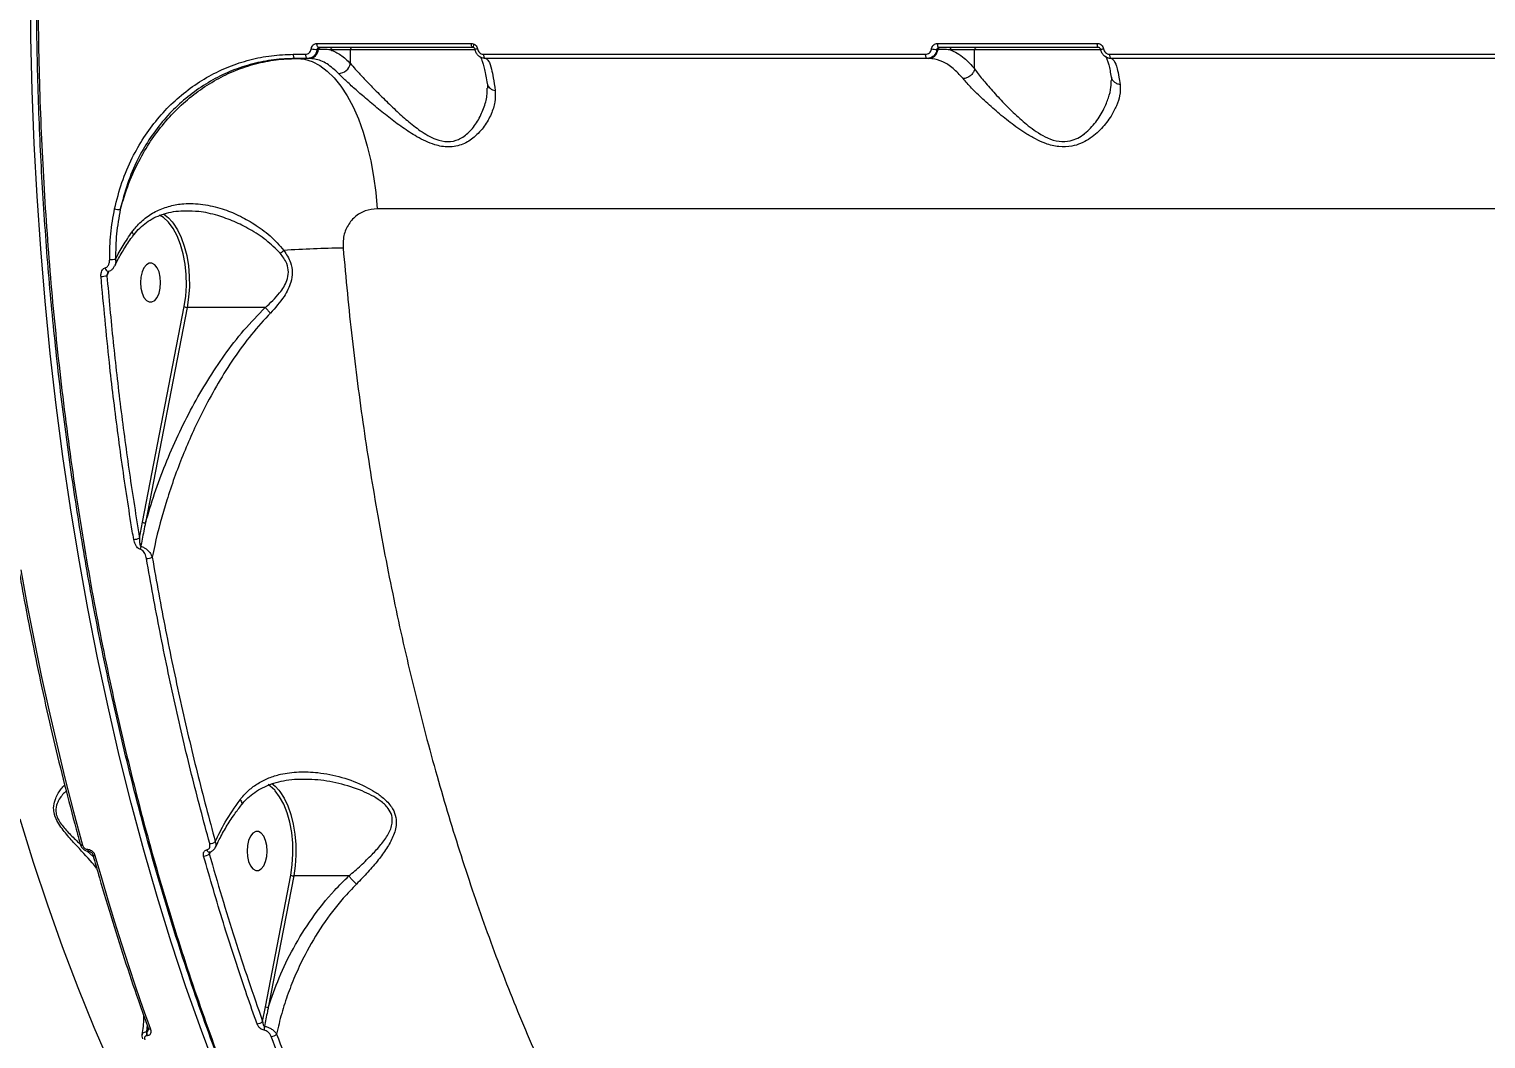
# Model space of a CAD drawing. Header units: millimetres. Extents: x -6521 to 6343, y -6174 to 4868.
# Drawn here: x -2976.4 to -2641.9, y 458.3 to 690.2 of the extents above; entities that cross this region are included whole.
import ezdxf

# ---------------------------------------------------------------- set-up
doc = ezdxf.new("R2010")
doc.units = ezdxf.units.MM
for name, color, linetype in [('DIKOM_ОБЪЕКТ', 7, 'Continuous'), ('DIKOM_РАЗМЕР_ЗОНА', 7, 'Continuous'), ('DIKOM_РАЗМЕР_ОБЪЕКТА', 7, 'Continuous')]:
    doc.layers.add(name, color=color, linetype=linetype)
doc.styles.add('style1', font='arial.ttf', dxfattribs={"width": 0.8})
doc.dimstyles.new('1-50', dxfattribs={"dimtxt": 300, "dimasz": 200, "dimexe": 100, "dimexo": 0, "dimgap": 100, "dimtad": 1, "dimtxsty": 'style1', "dimcen": 200, "dimclrd": 7, "dimclre": 7, "dimclrt": 7, "dimadec": 1, "dimazin": 2, "dimtfac": 1, "dimtmove": 0, "dimatfit": 2, "dimfxl": 0, "dimlwd": 25, "dimlwe": 18, "dimarcsym": 0})

# ---------------------------------------------------------------- blocks, each defined once
blk = doc.blocks.new('*D12')
at = {"layer": 'Defpoints', "color": 0, "transparency": 16777216}
for p in [(918.99, 3251.45), (5268.57, 3251.45), (-3684.78, -1936.75)]:
    blk.add_point(p, dxfattribs=at)
at = {"layer": 'DIKOM_РАЗМЕР_ОБЪЕКТА', "color": 7, "lineweight": 18, "transparency": 16777216}
for p, q in [((918.99, 3251.45), (5368.57, 3251.45)), ((-3684.78, -1936.75), (5368.57, -1936.75))]:
    blk.add_line(p, q, dxfattribs=at)
at = {"layer": 'DIKOM_РАЗМЕР_ОБЪЕКТА', "color": 7, "lineweight": 25, "transparency": 16777216}
blk.add_line((5268.57, -1736.75), (5268.57, 3051.45), dxfattribs=at)
at = {"layer": 'DIKOM_РАЗМЕР_ОБЪЕКТА', "color": 7, "transparency": 16777216}
for points in [[(5235.23, 3051.45), (5301.9, 3051.45), (5268.57, 3251.45)], [(5235.23, -1736.75), (5301.9, -1736.75), (5268.57, -1936.75)]]:
    blk.add_solid(points, dxfattribs=at)
at = {"layer": 'DIKOM_РАЗМЕР_ОБЪЕКТА', "color": 7, "transparency": 16777216, "insert": (5015.39, 711.25), "char_height": 300, "attachment_point": 5, "rotation": 90, "style": 'style1'}
blk.add_mtext('5150', dxfattribs=at)
blk = doc.blocks.new('*D13')
at = {"layer": 'Defpoints', "color": 0, "transparency": 16777216}
for p in [(1683.24, 4867.99), (-4359.52, -3960.36), (6242.61, -3960.36)]:
    blk.add_point(p, dxfattribs=at)
at = {"layer": 'DIKOM_РАЗМЕР_ЗОНА', "color": 7, "lineweight": 18, "transparency": 16777216}
for p, q in [((1683.24, 4867.99), (6342.61, 4867.99)), ((-4359.52, -3960.36), (6342.61, -3960.36))]:
    blk.add_line(p, q, dxfattribs=at)
at = {"layer": 'DIKOM_РАЗМЕР_ЗОНА', "color": 7, "lineweight": 25, "transparency": 16777216}
blk.add_line((6242.61, 4667.99), (6242.61, -3760.36), dxfattribs=at)
at = {"layer": 'DIKOM_РАЗМЕР_ЗОНА', "color": 7, "transparency": 16777216}
for points in [[(6209.28, 4667.99), (6275.95, 4667.99), (6242.61, 4867.99)], [(6209.28, -3760.36), (6275.95, -3760.36), (6242.61, -3960.36)]]:
    blk.add_solid(points, dxfattribs=at)
at = {"layer": 'DIKOM_РАЗМЕР_ЗОНА', "color": 7, "transparency": 16777216, "insert": (5989.44, 630.24), "char_height": 300, "attachment_point": 5, "rotation": 90, "style": 'style1'}
blk.add_mtext('8850', dxfattribs=at)

msp = doc.modelspace()

# ---------------------------------------------------------------- linework, layer by layer
at = {"layer": 'DIKOM_ОБЪЕКТ', "color": 7, "linetype": 'Continuous', "lineweight": 15}
for p, q in [((-2910.284, 686.93), (-2874.844, 686.93)), ((-2874.412, 685.964), (-2909.823, 685.964)), ((-2767.788, 686.93), (-2731.121, 686.93)), ((-2730.808, 685.964), (-2767.444, 685.964)), ((-2915.706, 684.424), (-2912.872, 684.424)), ((-2912.408, 683.464), (-2915.241, 683.464)), ((-2912.13, 683.464), (-2912.408, 683.464)), ((-2909.895, 685.548), (-2910.223, 685.548)), ((-2902.591, 685.464), (-2907.121, 685.464)), ((-2902.591, 682.312), (-2902.591, 685.464)), ((-2873.853, 685.464), (-2902.591, 685.464)), ((-2873.972, 685.548), (-2873.978, 685.551)), ((-2872, 684.424), (-2770.536, 684.424)), ((-2770.191, 683.464), (-2871.57, 683.464)), ((-2769.912, 683.464), (-2770.191, 683.464)), ((-2767.676, 685.548), (-2767.925, 685.548)), ((-2759.264, 685.464), (-2764.896, 685.464)), ((-2759.264, 681.06), (-2759.264, 685.464)), ((-2730.267, 685.464), (-2759.264, 685.464)), ((-2728.234, 684.424), (-2621.643, 684.424)), ((-2621.42, 683.464), (-2727.924, 683.464)), ((-2417.78, 648.962), (-2896.438, 648.962)), ((-2940.413, 648.405), (-2940.642, 648.413)), ((-2958.06, 634.639), (-2958.51, 633.589)), ((-2950.324, 577), (-2940.757, 626.473)), ((-2940.088, 626.298), (-2949.654, 576.824)), ((-2922.135, 626.298), (-2940.088, 626.298)), ((-2951.023, 573.341), (-2950.324, 577)), ((-2962.959, 501.859), (-2962.931, 501.859)), ((-2962.93, 501.39), (-2961.608, 500.119)), ((-2962.506, 501.334), (-2962.478, 501.334)), ((-2934.808, 501.235), (-2934.999, 500.791)), ((-2934.989, 501.274), (-2934.992, 501.183)), ((-2934.969, 501.224), (-2934.957, 501.226)), ((-2922.13, 465.714), (-2916.286, 495.933)), ((-2915.617, 495.757), (-2921.46, 465.538)), ((-2902.964, 495.757), (-2915.617, 495.757)), ((-2922.768, 462.354), (-2922.13, 465.714)), ((-2949.289, 461.515), (-2949.411, 459.957)), ((-2949.411, 459.957), (-2949.323, 459.957)), ((-2949.256, 459.058), (-2949.345, 459.058)), ((-2949.323, 459.957), (-2949.129, 461.063)), ((-2949.043, 460.823), (-2949.04, 460.813))]:
    msp.add_line(p, q, dxfattribs=at)
at = {"layer": 'DIKOM_ОБЪЕКТ', "color": 7, "linetype": 'Continuous', "lineweight": 15, "flags": 128}
for points in [[(-2933.14, 450.345), (-2936.82, 460.22), (-2940.351, 470.298), (-2943.73, 480.571), (-2946.954, 491.03), (-2950.02, 501.667), (-2952.926, 512.471), (-2955.669, 523.435), (-2958.247, 534.549), (-2960.659, 545.803), (-2962.9, 557.188), (-2964.971, 568.695), (-2966.869, 580.314), (-2968.592, 592.034), (-2970.14, 603.847), (-2971.51, 615.742), (-2972.702, 627.71), (-2973.715, 639.739), (-2974.547, 651.82), (-2975.199, 663.944), (-2975.669, 676.098), (-2975.957, 688.275), (-2976.063, 700.462)], [(-2909.823, 685.964), (-2909.911, 685.983), (-2909.996, 686.037), (-2910.074, 686.126), (-2910.143, 686.245), (-2910.201, 686.391), (-2910.244, 686.558), (-2910.272, 686.74), (-2910.284, 686.93)], [(-2874.412, 685.964), (-2874.494, 685.983), (-2874.574, 686.037), (-2874.647, 686.126), (-2874.712, 686.245), (-2874.766, 686.391), (-2874.807, 686.558), (-2874.833, 686.74), (-2874.844, 686.93)], [(-2874.202, 685.904), (-2874.254, 685.94), (-2874.292, 686.002), (-2874.312, 686.086), (-2874.315, 686.191), (-2874.301, 686.314), (-2874.27, 686.451), (-2874.223, 686.597), (-2874.161, 686.749)], [(-2767.444, 685.964), (-2767.51, 685.983), (-2767.573, 686.037), (-2767.632, 686.126), (-2767.683, 686.245), (-2767.726, 686.391), (-2767.758, 686.558), (-2767.779, 686.74), (-2767.788, 686.93)], [(-2730.808, 685.964), (-2730.868, 685.983), (-2730.925, 686.037), (-2730.979, 686.126), (-2731.026, 686.245), (-2731.065, 686.391), (-2731.094, 686.558), (-2731.113, 686.74), (-2731.121, 686.93)], [(-2915.241, 683.464), (-2915.329, 683.483), (-2915.414, 683.537), (-2915.493, 683.624), (-2915.563, 683.743), (-2915.621, 683.888), (-2915.665, 684.054), (-2915.694, 684.235), (-2915.706, 684.424)], [(-2914.9, 683.464), (-2913.122, 683.282), (-2911.361, 682.736), (-2909.631, 681.833), (-2907.95, 680.579), (-2906.332, 678.988), (-2904.792, 677.072), (-2903.345, 674.85), (-2902.003, 672.341), (-2900.778, 669.569), (-2899.682, 666.56), (-2898.725, 663.339), (-2897.915, 659.937), (-2897.261, 656.386), (-2896.767, 652.716), (-2896.438, 648.962)], [(-2912.408, 683.464), (-2912.497, 683.483), (-2912.581, 683.537), (-2912.66, 683.624), (-2912.73, 683.743), (-2912.787, 683.888), (-2912.831, 684.054), (-2912.86, 684.235), (-2912.872, 684.424)], [(-2871.57, 683.464), (-2871.652, 683.483), (-2871.731, 683.537), (-2871.804, 683.624), (-2871.868, 683.743), (-2871.922, 683.888), (-2871.962, 684.054), (-2871.989, 684.235), (-2872, 684.424)], [(-2770.191, 683.464), (-2770.257, 683.483), (-2770.32, 683.537), (-2770.379, 683.624), (-2770.43, 683.743), (-2770.473, 683.888), (-2770.506, 684.054), (-2770.527, 684.235), (-2770.536, 684.424)], [(-2730.347, 685.548), (-2730.35, 685.55), (-2730.326, 685.556), (-2730.274, 685.568), (-2730.196, 685.583), (-2730.094, 685.602), (-2729.971, 685.625), (-2729.831, 685.65), (-2729.678, 685.677)], [(-2727.924, 683.464), (-2727.983, 683.483), (-2728.04, 683.537), (-2728.092, 683.624), (-2728.139, 683.743), (-2728.178, 683.888), (-2728.207, 684.054), (-2728.226, 684.235), (-2728.234, 684.424)], [(-2944.457, 645.958), (-2945.525, 646.934), (-2946.465, 647.515)], [(-2945.525, 647.753), (-2944.366, 646.863), (-2943.538, 645.973)], [(-2940.757, 626.473), (-2940.409, 628.866), (-2940.257, 631.335), (-2940.302, 633.821), (-2940.546, 636.262), (-2940.982, 638.6), (-2941.599, 640.78), (-2942.383, 642.747), (-2943.314, 644.454), (-2944.37, 645.861), (-2944.457, 645.958)], [(-2943.538, 645.973), (-2943.282, 645.648), (-2942.302, 644.137), (-2941.446, 642.363), (-2940.734, 640.364), (-2940.182, 638.184), (-2939.8, 635.87), (-2939.597, 633.472), (-2939.578, 631.042), (-2939.742, 628.633), (-2940.088, 626.298)], [(-2946.172, 632.005), (-2946.266, 633.273), (-2946.54, 634.438), (-2946.972, 635.406), (-2947.527, 636.098), (-2948.16, 636.459), (-2948.82, 636.459), (-2949.453, 636.098), (-2950.008, 635.406), (-2950.44, 634.438), (-2950.714, 633.273), (-2950.808, 632.005), (-2950.714, 630.737), (-2950.44, 629.572), (-2950.008, 628.604), (-2949.453, 627.912), (-2948.82, 627.551), (-2948.16, 627.551), (-2947.527, 627.912), (-2946.972, 628.604), (-2946.54, 629.572), (-2946.266, 630.737), (-2946.172, 632.005)], [(-2958.189, 634.577), (-2958.243, 634.57), (-2958.246, 634.57)], [(-2978.271, 566.01), (-2976.796, 557.877), (-2975.235, 549.805), (-2973.589, 541.797), (-2971.859, 533.856), (-2970.045, 525.985), (-2968.148, 518.189), (-2966.169, 510.47), (-2964.109, 502.831)], [(-2919.986, 515.418), (-2921.054, 516.393), (-2921.512, 516.706)], [(-2920.653, 516.947), (-2919.895, 516.322), (-2919.067, 515.432)], [(-2916.286, 495.933), (-2915.938, 498.326), (-2915.786, 500.795), (-2915.832, 503.28), (-2916.075, 505.721), (-2916.511, 508.06), (-2917.128, 510.239), (-2917.912, 512.206), (-2918.843, 513.914), (-2919.899, 515.321), (-2919.986, 515.418)], [(-2919.067, 515.432), (-2918.811, 515.107), (-2917.831, 513.596), (-2916.975, 511.822), (-2916.264, 509.823), (-2915.711, 507.643), (-2915.329, 505.329), (-2915.126, 502.931), (-2915.107, 500.502), (-2915.272, 498.093), (-2915.617, 495.757)], [(-2902.392, 365.703), (-2906.936, 370.643), (-2912.086, 376.622), (-2917.141, 382.903), (-2922.094, 389.48), (-2926.942, 396.348), (-2931.679, 403.5), (-2936.302, 410.929), (-2940.807, 418.628), (-2945.188, 426.59), (-2949.442, 434.808), (-2953.565, 443.275), (-2957.553, 451.981), (-2961.402, 460.919), (-2965.11, 470.081), (-2968.671, 479.459), (-2972.084, 489.043), (-2975.345, 498.825), (-2978.45, 508.795)], [(-2921.701, 501.464), (-2921.795, 502.732), (-2922.069, 503.897), (-2922.501, 504.865), (-2923.056, 505.558), (-2923.689, 505.919), (-2924.349, 505.919), (-2924.982, 505.558), (-2925.537, 504.865), (-2925.969, 503.897), (-2926.243, 502.732), (-2926.337, 501.464), (-2926.243, 500.196), (-2925.969, 499.031), (-2925.537, 498.063), (-2924.982, 497.371), (-2924.349, 497.01), (-2923.689, 497.01), (-2923.056, 497.371), (-2922.501, 498.063), (-2922.069, 499.031), (-2921.795, 500.196), (-2921.701, 501.464)], [(-2964.619, 503.038), (-2964.615, 503.024), (-2964.571, 502.958), (-2964.496, 502.904), (-2964.391, 502.864), (-2964.261, 502.839), (-2964.109, 502.831)], [(-2935.606, 501.729), (-2935.498, 501.535), (-2935.371, 501.38), (-2935.231, 501.274), (-2935.087, 501.222), (-2934.969, 501.224)], [(-2961.249, 500.443), (-2959.785, 495.312), (-2958.284, 490.222), (-2956.746, 485.173), (-2955.172, 480.165), (-2953.562, 475.202), (-2951.917, 470.282), (-2950.237, 465.408), (-2948.521, 460.579)]]:
    msp.add_lwpolyline(points, dxfattribs=at)
at = {"layer": 'DIKOM_ОБЪЕКТ', "color": 7, "linetype": 'Continuous', "lineweight": 15}
for centre, radius, start, end in [((-2909.428, 685.496), 0.469, 92.32394, 173.64503), ((-2906.643, 685.486), 0.479, 92.94591, 182.6442), ((-2902.113, 685.486), 0.478, 92.93906, 182.65855), ((-2767.21, 685.496), 0.469, 92.33565, 173.63333), ((-2764.418, 685.486), 0.478, 92.93876, 182.6551), ((-2758.786, 685.486), 0.478, 92.93518, 182.65868), ((-2912.226, 685.808), 2.345, 272.33184, 353.63071), ((-2910.32, 691.714), 6.167, 258.22088, 270.90511), ((-2873.086, 682.91), 2.788, 96.92486, 108.65924), ((-2770.007, 685.808), 2.345, 272.33108, 353.63223), ((-2767.809, 692.66), 7.113, 259.02777, 269.07276), ((-2905.383, 682.874), 2.848, 271.08533, 348.61115), ((-2869.116, 678.237), 2.148, 194.8254, 263.31993), ((-2955.691, 651.73), 2.963, 249.21436, 275.06828), ((-2946.967, 676.874), 47.45, 306.51603, 307.81536), ((-2901.676, 394.096), 245.827, 90.60698, 93.77814), ((-2957.451, 641.916), 4.606, 264.78148, 281.47363), ((-2959.83, 638.882), 5.455, 269.62887, 284.00043), ((-2957.944, 635.492), 0.971, 185.81107, 251.88549), ((-2940.102, 627.608), 1.31, 239.97792, 270.6168), ((-2949.669, 578.134), 1.31, 239.97135, 270.62337), ((-2952.337, 576.008), 2.973, 269.54006, 296.2227), ((-2948.671, 570.723), 2.188, 161.398, 178.85541), ((-2949.41, 571.564), 2.952, 269.79976, 296.17009), ((-2962.363, 501.914), 0.598, 185.3285, 255.81724), ((-2962.343, 501.911), 0.591, 185.04094, 257.49476), ((-2934.908, 505.243), 2.063, 270.24053, 308.60769), ((-2961.342, 500.944), 0.511, 215.12252, 280.4972), ((-2936.297, 502.312), 2, 269.95791, 310.48938), ((-2915.63, 497.068), 1.312, 239.9857, 270.58994), ((-2921.474, 466.849), 1.311, 239.98922, 270.608), ((-2924.053, 463.515), 1.732, 270.46075, 317.89527), ((-2947.63, 459.637), 1.81, 169.82883, 198.68228), ((-2947.542, 459.637), 1.809, 169.82349, 198.69516), ((-2948.602, 461.093), 0.52, 212.51855, 278.87659), ((-2920.28, 460.652), 2.138, 164.43987, 189.20213), ((-2920.82, 460.635), 1.743, 270.82556, 316.8613)]:
    msp.add_arc(centre, radius, start, end, dxfattribs=at)
for points, knots in [([(-2892.862, 373.236), (-2894.122, 375.126), (-2898.59, 381.826), (-2905.817, 394.392), (-2914.503, 410.844), (-2922.657, 428.257), (-2930.288, 446.535), (-2937.386, 465.653), (-2943.936, 485.54), (-2949.906, 506.102), (-2955.27, 527.243), (-2959.704, 547.538), (-2963.325, 566.832), (-2966.265, 585.013), (-2968.777, 603.434), (-2970.88, 622.269), (-2972.55, 641.494), (-2973.758, 661.078), (-2974.527, 680.752), (-2974.636, 693.896), (-2974.691, 700.464)], [0, 0, 0, 0, 0.0246419, 0.0873685, 0.1499953, 0.2124252, 0.2748549, 0.3374815, 0.4002081, 0.4629349, 0.5255613, 0.5879911, 0.6385774, 0.6892155, 0.739854, 0.79044, 0.842801, 0.8952201, 0.9476392, 1, 1, 1, 1]), ([(-2974.348, 700.462), (-2974.319, 695.884), (-2974.242, 683.549), (-2973.566, 663.482), (-2972.159, 640.358), (-2970.067, 617.199), (-2967.279, 594.086), (-2963.787, 571.102), (-2959.666, 548.752), (-2954.947, 527.1), (-2949.67, 506.189), (-2943.749, 485.679), (-2937.178, 465.66), (-2929.964, 446.216), (-2922.265, 427.775), (-2914.121, 410.376), (-2905.576, 394.035), (-2896.493, 378.486), (-2886.879, 363.819), (-2876.757, 350.108), (-2866.471, 337.801), (-2856.079, 326.862), (-2845.636, 317.234), (-2834.85, 308.608), (-2823.733, 301.125), (-2813.999, 295.514), (-2807.955, 292.918), (-2805.775, 291.981)], [0, 0, 0, 0, 0.0243022, 0.065474, 0.1066774, 0.1478492, 0.1902168, 0.2326189, 0.2749866, 0.3161583, 0.3573618, 0.3985338, 0.4409013, 0.4833035, 0.5256711, 0.5668428, 0.6080463, 0.649218, 0.6915856, 0.7339879, 0.7763554, 0.8160448, 0.8557626, 0.8954519, 0.9362087, 0.9769961, 1, 1, 1, 1]), ([(-2911.579, 685.677), (-2911.575, 685.702), (-2911.547, 685.894), (-2911.426, 686.238), (-2911.129, 686.62), (-2910.734, 686.88), (-2910.434, 686.913), (-2910.284, 686.93)], [0, 0, 0, 0, 0.0372875, 0.2782245, 0.5190311, 0.7595793, 1, 1, 1, 1]), ([(-2909.823, 685.964), (-2909.87, 685.959), (-2909.966, 685.948), (-2910.089, 685.861), (-2910.18, 685.734), (-2910.215, 685.62), (-2910.222, 685.556), (-2910.223, 685.548)], [0, 0, 0, 0, 0.24027, 0.4812423, 0.7222673, 0.9627914, 1, 1, 1, 1]), ([(-2874.844, 686.93), (-2874.776, 686.927), (-2874.54, 686.918), (-2874.319, 686.82), (-2874.161, 686.749)], [0, 0, 0, 0, 0.2879425, 1, 1, 1, 1]), ([(-2874.202, 685.904), (-2874.251, 685.928), (-2874.321, 685.961), (-2874.391, 685.964), (-2874.412, 685.964)], [0, 0, 0, 0, 0.7050547, 1, 1, 1, 1]), ([(-2874.221, 685.91), (-2874.21, 685.905), (-2874.159, 685.88), (-2874.079, 685.802), (-2874.006, 685.67), (-2873.978, 685.565), (-2873.973, 685.51), (-2873.972, 685.497)], [0, 0, 0, 0, 0.1039671, 0.4757443, 0.7277248, 0.9388013, 1, 1, 1, 1]), ([(-2874.161, 686.749), (-2874.054, 686.677), (-2873.821, 686.52), (-2873.546, 686.148), (-2873.463, 685.834), (-2873.422, 685.677)], [0, 0, 0, 0, 0.2986491, 0.6490538, 1, 1, 1, 1]), ([(-2769.163, 685.677), (-2769.159, 685.703), (-2769.128, 685.895), (-2769, 686.238), (-2768.685, 686.62), (-2768.265, 686.88), (-2767.947, 686.913), (-2767.788, 686.93)], [0, 0, 0, 0, 0.0385758, 0.2780941, 0.5183446, 0.759234, 1, 1, 1, 1]), ([(-2767.444, 685.964), (-2767.501, 685.959), (-2767.614, 685.948), (-2767.762, 685.862), (-2767.871, 685.735), (-2767.914, 685.62), (-2767.923, 685.556), (-2767.925, 685.548)], [0, 0, 0, 0, 0.2442271, 0.4859232, 0.7245873, 0.9617456, 1, 1, 1, 1]), ([(-2731.121, 686.93), (-2731.084, 686.929), (-2730.884, 686.924), (-2730.528, 686.83), (-2730.119, 686.555), (-2729.807, 686.16), (-2729.721, 685.838), (-2729.678, 685.677)], [0, 0, 0, 0, 0.0557921, 0.2968093, 0.5326631, 0.7662589, 1, 1, 1, 1]), ([(-2730.347, 685.548), (-2730.361, 685.601), (-2730.39, 685.711), (-2730.492, 685.843), (-2730.623, 685.933), (-2730.734, 685.962), (-2730.796, 685.964), (-2730.808, 685.964)], [0, 0, 0, 0, 0.2178162, 0.4435868, 0.6836469, 0.9396409, 1, 1, 1, 1]), ([(-2956.742, 648.96), (-2956.233, 650.988), (-2955.214, 655.043), (-2952.879, 660.496), (-2950.103, 665.354), (-2946.965, 669.599), (-2943.393, 673.408), (-2939.417, 676.71), (-2935.105, 679.477), (-2930.518, 681.676), (-2925.711, 683.241), (-2920.756, 684.234), (-2917.388, 684.361), (-2915.706, 684.424)], [0, 0, 0, 0, 0.1009689, 0.2019358, 0.2903386, 0.3790223, 0.4674245, 0.5561144, 0.6450897, 0.7337805, 0.822425, 0.9113535, 1, 1, 1, 1]), ([(-2955.429, 648.779), (-2954.821, 650.819), (-2953.604, 654.899), (-2951.062, 660.307), (-2948.168, 665.061), (-2945.01, 669.164), (-2941.476, 672.84), (-2937.592, 676.025), (-2933.419, 678.693), (-2929.009, 680.813), (-2924.412, 682.323), (-2919.691, 683.282), (-2916.496, 683.403), (-2914.9, 683.464)], [0, 0, 0, 0, 0.1033752, 0.2067502, 0.2946065, 0.3827356, 0.470592, 0.5587491, 0.6471803, 0.7353363, 0.8234655, 0.9118693, 1, 1, 1, 1]), ([(-2915.241, 683.464), (-2916.889, 683.403), (-2920.19, 683.279), (-2925.046, 682.307), (-2929.757, 680.777), (-2934.251, 678.627), (-2938.475, 675.92), (-2942.37, 672.691), (-2945.867, 668.966), (-2948.939, 664.814), (-2951.656, 660.063), (-2953.938, 654.729), (-2954.932, 650.762), (-2955.429, 648.779)], [0, 0, 0, 0, 0.0886932, 0.1776665, 0.2663588, 0.355065, 0.4440576, 0.5327619, 0.6211386, 0.7097993, 0.7981768, 0.8990864, 1, 1, 1, 1]), ([(-2912.872, 684.424), (-2912.722, 684.44), (-2912.423, 684.474), (-2912.028, 684.734), (-2911.732, 685.116), (-2911.611, 685.46), (-2911.583, 685.651), (-2911.579, 685.677)], [0, 0, 0, 0, 0.2404477, 0.4809766, 0.7218811, 0.9628584, 1, 1, 1, 1]), ([(-2910.223, 685.548), (-2910.229, 685.505), (-2910.279, 685.187), (-2910.485, 684.615), (-2910.987, 683.979), (-2911.654, 683.547), (-2912.157, 683.492), (-2912.408, 683.464)], [0, 0, 0, 0, 0.037102, 0.2779534, 0.5187335, 0.7593254, 1, 1, 1, 1]), ([(-2905.329, 680.027), (-2906.198, 680.826), (-2907.96, 682.449), (-2910.282, 683.352), (-2911.684, 683.437), (-2912.13, 683.464)], [0, 0, 0, 0, 0.3984741, 0.80852, 1, 1, 1, 1]), ([(-2907.121, 685.464), (-2907.262, 685.472), (-2907.967, 685.512), (-2908.906, 685.543), (-2909.682, 685.547), (-2909.895, 685.548)], [0, 0, 0, 0, 0.1536569, 0.7682781, 1, 1, 1, 1]), ([(-2907.121, 685.464), (-2906.351, 685.12), (-2904.797, 684.425), (-2903.331, 683.02), (-2902.591, 682.312)], [0, 0, 0, 0, 0.4956313, 1, 1, 1, 1]), ([(-2871.57, 683.464), (-2871.654, 683.467), (-2872.007, 683.479), (-2872.61, 683.655), (-2873.269, 684.118), (-2873.766, 684.764), (-2873.903, 685.286), (-2873.972, 685.548)], [0, 0, 0, 0, 0.07489, 0.3151648, 0.5451417, 0.7714939, 1, 1, 1, 1]), ([(-2873.422, 685.677), (-2873.381, 685.519), (-2873.299, 685.203), (-2873.003, 684.815), (-2872.613, 684.538), (-2872.257, 684.432), (-2872.049, 684.425), (-2872, 684.424)], [0, 0, 0, 0, 0.2249549, 0.449599, 0.6803291, 0.923787, 1, 1, 1, 1]), ([(-2872.797, 683.884), (-2872.795, 683.881), (-2872.789, 683.874), (-2872.636, 683.597), (-2872.415, 683.048), (-2872.134, 682.173), (-2871.825, 680.963), (-2871.509, 679.484), (-2871.306, 678.274), (-2871.207, 677.685)], [0, 0, 0, 0, 0.0778676, 0.2003311, 0.3403532, 0.4957836, 0.66237, 0.8356944, 1, 1, 1, 1]), ([(-2871.496, 683.464), (-2871.281, 683.348), (-2870.845, 683.112), (-2870.281, 681.374), (-2869.783, 679.048), (-2869.512, 677.137), (-2869.366, 676.103)], [0, 0, 0, 0, 0.2848669, 0.5777547, 0.771568, 1, 1, 1, 1]), ([(-2770.536, 684.424), (-2770.378, 684.44), (-2770.061, 684.474), (-2769.641, 684.733), (-2769.327, 685.115), (-2769.198, 685.458), (-2769.168, 685.65), (-2769.163, 685.677)], [0, 0, 0, 0, 0.2406843, 0.4814491, 0.7216204, 0.9611931, 1, 1, 1, 1]), ([(-2767.925, 685.548), (-2767.932, 685.503), (-2767.984, 685.185), (-2768.199, 684.613), (-2768.718, 683.979), (-2769.409, 683.547), (-2769.93, 683.492), (-2770.191, 683.464)], [0, 0, 0, 0, 0.0387804, 0.2783518, 0.5186294, 0.759432, 1, 1, 1, 1]), ([(-2761.93, 678.845), (-2762.689, 679.686), (-2764.178, 681.338), (-2766.574, 682.819), (-2768.492, 683.411), (-2769.613, 683.453), (-2769.912, 683.464)], [0, 0, 0, 0, 0.3028912, 0.5944669, 0.8920372, 1, 1, 1, 1]), ([(-2764.896, 685.464), (-2765.037, 685.472), (-2765.743, 685.512), (-2766.684, 685.543), (-2767.462, 685.547), (-2767.676, 685.548)], [0, 0, 0, 0, 0.1533167, 0.7665682, 1, 1, 1, 1]), ([(-2764.896, 685.464), (-2764.355, 685.229), (-2763.266, 684.757), (-2761.358, 683.408), (-2760.06, 681.952), (-2759.264, 681.06)], [0, 0, 0, 0, 0.2774652, 0.5572986, 1, 1, 1, 1]), ([(-2727.924, 683.464), (-2727.986, 683.466), (-2728.32, 683.474), (-2728.92, 683.629), (-2729.608, 684.087), (-2730.132, 684.745), (-2730.275, 685.28), (-2730.347, 685.548)], [0, 0, 0, 0, 0.054778, 0.2944142, 0.5301284, 0.7647007, 1, 1, 1, 1]), ([(-2729.678, 685.677), (-2729.635, 685.516), (-2729.549, 685.193), (-2729.236, 684.797), (-2728.826, 684.523), (-2728.47, 684.429), (-2728.271, 684.425), (-2728.234, 684.424)], [0, 0, 0, 0, 0.2340778, 0.4679652, 0.7039618, 0.9448528, 1, 1, 1, 1]), ([(-2729.196, 683.977), (-2729.185, 683.961), (-2729.159, 683.924), (-2728.988, 683.575), (-2728.76, 682.953), (-2728.482, 681.995), (-2728.189, 680.763), (-2727.996, 679.714), (-2727.902, 679.203)], [0, 0, 0, 0, 0.1199458, 0.2662806, 0.4332111, 0.6173885, 0.8135998, 1, 1, 1, 1]), ([(-2727.852, 683.464), (-2727.636, 683.354), (-2727.199, 683.132), (-2726.623, 681.474), (-2726.173, 679.494), (-2725.945, 678.096), (-2725.851, 677.525)], [0, 0, 0, 0, 0.3072564, 0.6233203, 0.8463495, 1, 1, 1, 1]), ([(-2869.366, 676.103), (-2869.339, 675.228), (-2869.286, 673.478), (-2870.203, 670.662), (-2871.748, 667.856), (-2873.929, 665.43), (-2876.261, 663.911), (-2878.347, 663.269), (-2880.492, 663.049), (-2882.892, 663.468), (-2885.318, 664.423), (-2887.823, 665.737), (-2890.678, 667.597), (-2893.864, 669.999), (-2896.947, 672.485), (-2899.752, 674.869), (-2902.175, 676.999), (-2904.046, 678.718), (-2904.942, 679.632), (-2905.329, 680.027)], [0, 0, 0, 0, 0.0759087, 0.1519055, 0.2286359, 0.3051883, 0.3688596, 0.4016182, 0.4343301, 0.4904576, 0.528235, 0.5660836, 0.6308755, 0.6957703, 0.7645208, 0.833229, 0.8936792, 0.9540589, 1, 1, 1, 1]), ([(-2902.591, 682.312), (-2902.233, 681.891), (-2901.405, 680.919), (-2899.712, 679.099), (-2897.548, 676.846), (-2895.042, 674.317), (-2892.336, 671.693), (-2889.52, 669.149), (-2887.035, 667.17), (-2884.816, 665.754), (-2882.712, 664.734), (-2880.207, 664.188), (-2878.366, 664.6), (-2876.642, 665.414), (-2874.894, 666.833), (-2873.069, 669.414), (-2871.811, 672.349), (-2871.156, 674.82), (-2871.204, 676.182), (-2871.219, 676.624)], [0, 0, 0, 0, 0.0486191, 0.1123765, 0.1778112, 0.2506871, 0.3250557, 0.3924975, 0.4613119, 0.4989707, 0.5375281, 0.5920046, 0.6458137, 0.6555344, 0.7197677, 0.7990803, 0.8810354, 0.9614447, 1, 1, 1, 1]), ([(-2759.265, 681.053), (-2759.346, 680.804), (-2759.507, 680.306), (-2760.046, 679.644), (-2760.733, 679.141), (-2761.353, 678.916), (-2761.751, 678.854), (-2761.888, 678.847), (-2761.93, 678.845)], [0, 0, 0, 0, 0.2205002, 0.4409776, 0.6614678, 0.8819468, 0.9635706, 1, 1, 1, 1]), ([(-2759.264, 681.06), (-2759.264, 681.058), (-2759.264, 681.055), (-2759.265, 681.053), (-2759.265, 681.053)], [0, 0, 0, 0, 0.6944048, 1, 1, 1, 1]), ([(-2759.265, 681.053), (-2759.265, 681.052), (-2758.757, 680.346), (-2757.543, 678.755), (-2755.235, 676.072), (-2752.6, 673.223), (-2749.712, 670.36), (-2747.059, 668.043), (-2744.627, 666.311), (-2742.429, 665.089), (-2739.896, 664.288), (-2737.47, 664.412), (-2735.548, 665.158), (-2734.527, 665.829), (-2733.046, 666.989), (-2731.332, 668.87), (-2729.603, 671.72), (-2728.502, 674.432), (-2727.89, 676.638), (-2727.928, 677.884), (-2727.943, 678.375)], [0, 0, 0, 0, 0.0000338, 0.0750677, 0.1536149, 0.2343948, 0.309745, 0.3867482, 0.4294476, 0.4730875, 0.5239228, 0.5743915, 0.6112972, 0.6498585, 0.6518304, 0.7329419, 0.8174206, 0.8855864, 0.9549227, 1, 1, 1, 1]), ([(-2727.905, 679.194), (-2727.854, 678.97), (-2727.799, 678.729), (-2727.831, 678.412), (-2727.833, 678.391)], [0, 0, 0, 0, 0.9327508, 1, 1, 1, 1]), ([(-2727.864, 679.209), (-2727.856, 679.119), (-2727.827, 678.79), (-2727.488, 678.289), (-2726.897, 677.8), (-2726.34, 677.602), (-2725.984, 677.54), (-2725.897, 677.531), (-2725.851, 677.525)], [0, 0, 0, 0, 0.1019125, 0.3726243, 0.6433397, 0.9140865, 0.9544565, 1, 1, 1, 1]), ([(-2871.198, 677.699), (-2871.169, 677.588), (-2871.085, 677.267), (-2871.11, 676.878), (-2871.127, 676.625)], [0, 0, 0, 0, 0.3470059, 1, 1, 1, 1]), ([(-2725.851, 677.525), (-2725.828, 676.673), (-2725.786, 675.121), (-2726.632, 672.614), (-2727.973, 670.06), (-2730.017, 667.339), (-2732.48, 665.191), (-2734.885, 663.894), (-2737.142, 663.177), (-2739.919, 663.064), (-2742.795, 663.797), (-2745.335, 664.942), (-2748.088, 666.555), (-2751.145, 668.736), (-2754.42, 671.44), (-2757.419, 674.132), (-2760.052, 676.697), (-2761.315, 678.141), (-2761.93, 678.845)], [0, 0, 0, 0, 0.0785507, 0.1430577, 0.2076025, 0.2872149, 0.366549, 0.405752, 0.4448508, 0.4974433, 0.5496899, 0.5922698, 0.6349369, 0.7072953, 0.779729, 0.854484, 0.9291408, 1, 1, 1, 1]), ([(-2957.87, 637.329), (-2957.845, 639.284), (-2957.794, 643.22), (-2957.094, 647.038), (-2956.742, 648.96)], [0, 0, 0, 0, 0.4964921, 1, 1, 1, 1]), ([(-2952.724, 643.633), (-2952.504, 643.923), (-2951.611, 645.104), (-2949.762, 646.867), (-2947.044, 648.58), (-2944.051, 649.673), (-2940.523, 650.259), (-2936.465, 650.099), (-2932.224, 649.106), (-2928.281, 647.523), (-2924.589, 645.448), (-2920.94, 642.861), (-2918.895, 640.545), (-2917.874, 639.389)], [0, 0, 0, 0, 0.0275968, 0.112179, 0.1968226, 0.2807383, 0.3647052, 0.4782477, 0.5919085, 0.6886544, 0.7854218, 0.8928608, 1, 1, 1, 1]), ([(-2896.438, 648.962), (-2897.381, 648.865), (-2899.254, 648.674), (-2901.678, 647.164), (-2903.444, 644.922), (-2904.322, 642.358), (-2904.292, 640.63), (-2904.28, 639.91)], [0, 0, 0, 0, 0.2180165, 0.4332363, 0.6437856, 0.8514346, 1, 1, 1, 1]), ([(-2955.429, 648.779), (-2955.77, 646.925), (-2956.457, 643.192), (-2956.509, 639.341), (-2956.535, 637.402)], [0, 0, 0, 0, 0.4964805, 1, 1, 1, 1]), ([(-2952.544, 642.659), (-2952.457, 642.789), (-2951.993, 643.486), (-2950.956, 644.56), (-2949.435, 645.854), (-2947.711, 646.9), (-2945.814, 647.704), (-2943.749, 648.232), (-2942.007, 648.489), (-2940.941, 648.471), (-2940.636, 648.466)], [0, 0, 0, 0, 0.0321714, 0.1722256, 0.3168695, 0.4658283, 0.6178131, 0.7740185, 0.9354073, 1, 1, 1, 1]), ([(-2918.732, 638.739), (-2919.774, 639.771), (-2921.893, 641.871), (-2925.555, 644.198), (-2929.295, 646.092), (-2933.222, 647.501), (-2936.981, 648.404), (-2939.419, 648.405), (-2940.413, 648.405)], [0, 0, 0, 0, 0.1756951, 0.3573974, 0.5191409, 0.6838574, 0.8710536, 1, 1, 1, 1]), ([(-2956.686, 635.84), (-2956.529, 636.176), (-2955.93, 637.455), (-2954.601, 639.667), (-2953.371, 641.617), (-2952.611, 642.603), (-2952.554, 642.677)], [0, 0, 0, 0, 0.1461915, 0.555808, 0.9665514, 1, 1, 1, 1]), ([(-2956.535, 637.402), (-2955.976, 638.449), (-2954.855, 640.551), (-2953.436, 642.602), (-2952.724, 643.633)], [0, 0, 0, 0, 0.4978591, 1, 1, 1, 1]), ([(-2952.724, 643.633), (-2952.707, 643.605), (-2952.655, 643.518), (-2952.529, 643.264), (-2952.434, 642.929), (-2952.54, 642.761), (-2952.587, 642.686)], [0, 0, 0, 0, 0.0695382, 0.2149537, 0.6526184, 1, 1, 1, 1]), ([(-2917.874, 639.389), (-2917.298, 638.495), (-2916.3, 636.949), (-2915.849, 634.357), (-2916.167, 632.239), (-2916.9, 630.403), (-2918.32, 627.919), (-2919.849, 626.225), (-2920.958, 624.996)], [0, 0, 0, 0, 0.1914581, 0.331245, 0.4704835, 0.5823783, 0.696928, 1, 1, 1, 1]), ([(-2904.28, 639.91), (-2903.633, 632.97), (-2902.338, 619.085), (-2899.643, 598.564), (-2896.376, 578.148), (-2892.467, 557.934), (-2887.929, 537.992), (-2882.858, 518.763), (-2877.285, 500.296), (-2871.25, 482.622), (-2864.654, 465.454), (-2857.497, 448.874), (-2849.789, 432.956), (-2841.698, 418.045), (-2833.261, 404.169), (-2824.519, 391.334), (-2815.334, 379.333), (-2805.717, 368.245), (-2795.691, 358.13), (-2785.471, 349.207), (-2775.096, 341.478), (-2764.607, 334.922), (-2753.837, 329.434), (-2742.813, 325.089), (-2731.567, 321.889), (-2720.335, 320.058), (-2712.471, 319.31), (-2708.396, 319.502), (-2708.017, 319.52)], [0, 0, 0, 0, 0.0392428, 0.0785157, 0.1177585, 0.158142, 0.1985586, 0.2389423, 0.2781872, 0.3174625, 0.3567074, 0.3970914, 0.4375082, 0.4778922, 0.5171659, 0.5564697, 0.5957432, 0.6361544, 0.6765987, 0.7170098, 0.7563481, 0.7957165, 0.8350548, 0.8755303, 0.9160386, 0.9565142, 0.9959507, 1, 1, 1, 1]), ([(-2958.91, 635.394), (-2958.783, 635.442), (-2958.531, 635.539), (-2958.201, 635.915), (-2957.922, 636.507), (-2957.889, 637.036), (-2957.87, 637.329)], [0, 0, 0, 0, 0.1849322, 0.3686024, 0.6500752, 1, 1, 1, 1]), ([(-2958.192, 634.587), (-2957.994, 634.65), (-2957.577, 634.781), (-2957.072, 635.229), (-2956.85, 635.621), (-2956.739, 635.816)], [0, 0, 0, 0, 0.3149485, 0.6595954, 1, 1, 1, 1]), ([(-2956.535, 637.402), (-2956.498, 637.01), (-2956.445, 636.441), (-2956.681, 636.007), (-2956.754, 635.872)], [0, 0, 0, 0, 0.6895022, 1, 1, 1, 1]), ([(-2922.127, 626.294), (-2922.126, 626.295), (-2920.961, 627.322), (-2919.413, 628.794), (-2917.878, 630.952), (-2917.09, 632.531), (-2916.708, 634.39), (-2917.158, 636.684), (-2918.15, 637.98), (-2918.732, 638.739)], [0, 0, 0, 0, 0.0003188, 0.3168718, 0.4308578, 0.5444541, 0.6783346, 0.8113841, 1, 1, 1, 1]), ([(-2959.865, 633.427), (-2959.869, 633.481), (-2959.891, 633.807), (-2959.83, 634.348), (-2959.586, 634.902), (-2959.275, 635.256), (-2959.032, 635.348), (-2958.91, 635.394)], [0, 0, 0, 0, 0.0639213, 0.3885847, 0.6455748, 0.8223068, 1, 1, 1, 1]), ([(-2952.361, 573.035), (-2952.465, 573.67), (-2952.988, 576.845), (-2954.291, 585.136), (-2956.107, 598.008), (-2958.169, 614.94), (-2959.258, 626.814), (-2959.865, 633.427)], [0, 0, 0, 0, 0.0321668, 0.1608368, 0.4182095, 0.675957, 1, 1, 1, 1]), ([(-2958.27, 634.4), (-2958.295, 634.345), (-2958.4, 634.118), (-2958.463, 633.841), (-2958.503, 633.625), (-2958.51, 633.589)], [0, 0, 0, 0, 0.2103472, 0.8680767, 1, 1, 1, 1]), ([(-2958.51, 633.589), (-2958.052, 628.51), (-2957.137, 618.354), (-2955.389, 603.232), (-2953.392, 588.197), (-2951.813, 578.293), (-2951.023, 573.341)], [0, 0, 0, 0, 0.2493142, 0.4986283, 0.7493151, 1, 1, 1, 1]), ([(-2958.273, 634.402), (-2958.257, 634.44), (-2958.224, 634.519), (-2958.169, 634.58), (-2958.165, 634.583), (-2958.163, 634.584)], [0, 0, 0, 0, 0.3525642, 0.7243575, 1, 1, 1, 1]), ([(-2949.654, 576.824), (-2948.983, 579.077), (-2947.639, 583.581), (-2945.121, 590.297), (-2942.235, 596.955), (-2938.991, 603.397), (-2935.437, 609.558), (-2931.512, 615.445), (-2927.163, 621.148), (-2923.811, 624.582), (-2922.135, 626.298)], [0, 0, 0, 0, 0.1257441, 0.2514872, 0.3794602, 0.507422, 0.6285587, 0.7496662, 0.8748952, 1, 1, 1, 1]), ([(-2922.135, 626.298), (-2922.134, 626.297), (-2922.131, 626.297), (-2922.129, 626.296), (-2922.128, 626.295), (-2922.127, 626.294)], [0, 0, 0, 0, 0.453581, 0.8376702, 1, 1, 1, 1]), ([(-2920.958, 624.996), (-2920.988, 625.026), (-2921.203, 625.243), (-2921.635, 625.701), (-2921.955, 626.087), (-2922.127, 626.294)], [0, 0, 0, 0, 0.0699718, 0.500542, 1, 1, 1, 1]), ([(-2920.958, 624.996), (-2921.127, 624.822), (-2922.843, 623.053), (-2925.924, 619.463), (-2929.877, 613.985), (-2933.425, 608.227), (-2937.293, 601.028), (-2941.243, 592.308), (-2944.898, 582.038), (-2947.014, 574.192), (-2947.922, 569.814), (-2948.108, 568.915)], [0, 0, 0, 0, 0.0115182, 0.1169977, 0.2229799, 0.3292408, 0.4351015, 0.6083261, 0.7820029, 0.9552826, 1, 1, 1, 1]), ([(-2949.654, 576.824), (-2949.719, 576.512), (-2950.042, 574.951), (-2950.403, 573.149), (-2950.697, 571.66), (-2950.744, 571.421)], [0, 0, 0, 0, 0.1735017, 0.8675029, 1, 1, 1, 1]), ([(-2950.858, 570.767), (-2950.888, 570.774), (-2951.025, 570.807), (-2951.304, 570.957), (-2951.667, 571.313), (-2952.111, 572.008), (-2952.261, 572.625), (-2952.361, 573.035)], [0, 0, 0, 0, 0.0349211, 0.1620597, 0.3362711, 0.559149, 1, 1, 1, 1]), ([(-2951.023, 573.341), (-2951.031, 573), (-2951.042, 572.502), (-2950.965, 571.912), (-2950.891, 571.627), (-2950.819, 571.492), (-2950.776, 571.442), (-2950.753, 571.427), (-2950.744, 571.421)], [0, 0, 0, 0, 0.5065952, 0.740289, 0.8952766, 0.9534278, 0.9810911, 1, 1, 1, 1]), ([(-2949.42, 568.613), (-2949.518, 569.006), (-2949.663, 569.591), (-2950.086, 570.251), (-2950.431, 570.587), (-2950.698, 570.728), (-2950.83, 570.76), (-2950.858, 570.767)], [0, 0, 0, 0, 0.4455866, 0.6623211, 0.8364811, 0.9657426, 1, 1, 1, 1]), ([(-2950.744, 571.421), (-2950.697, 571.412), (-2950.479, 571.372), (-2950.035, 571.21), (-2949.424, 570.824), (-2948.757, 570.166), (-2948.326, 569.486), (-2948.152, 569.031), (-2948.108, 568.915)], [0, 0, 0, 0, 0.0398356, 0.1864707, 0.371474, 0.5854875, 0.8948704, 1, 1, 1, 1]), ([(-2948.108, 568.915), (-2947.11, 563.332), (-2945.115, 552.165), (-2941.648, 535.711), (-2937.865, 519.475), (-2935.035, 508.912), (-2933.621, 503.63)], [0, 0, 0, 0, 0.2490952, 0.498194, 0.7490958, 1, 1, 1, 1]), ([(-2978.769, 566.159), (-2978.429, 564.249), (-2977.443, 558.71), (-2975.693, 549.622), (-2973.472, 538.939), (-2971.099, 528.379), (-2968.575, 517.95), (-2966.395, 509.52), (-2965.043, 504.584), (-2964.619, 503.038)], [0, 0, 0, 0, 0.0879763, 0.2551294, 0.4222883, 0.5894503, 0.7566153, 0.9237846, 1, 1, 1, 1]), ([(-2934.899, 503.179), (-2936.307, 508.435), (-2939.123, 518.945), (-2942.91, 535.175), (-2946.397, 551.703), (-2948.413, 562.976), (-2949.42, 568.613)], [0, 0, 0, 0, 0.2490973, 0.498193, 0.749096, 1, 1, 1, 1]), ([(-2927.927, 513.238), (-2927.86, 513.327), (-2927.258, 514.118), (-2925.962, 515.494), (-2923.81, 517.091), (-2921.345, 518.319), (-2918.234, 519.28), (-2914.445, 519.758), (-2909.709, 519.556), (-2904.52, 518.501), (-2900.149, 516.856), (-2897.003, 515.115), (-2894.907, 513.612), (-2893.18, 511.811), (-2892.157, 509.711), (-2891.954, 507.327), (-2892.728, 504.733), (-2894.252, 502.023), (-2896.229, 499.321), (-2898.55, 496.59), (-2900.324, 494.777), (-2901.216, 493.866)], [0, 0, 0, 0, 0.0056304, 0.0501958, 0.0960231, 0.1433425, 0.1917784, 0.2623068, 0.3349981, 0.4257405, 0.519189, 0.5587293, 0.5987868, 0.6438236, 0.6799336, 0.7160777, 0.7691299, 0.8232034, 0.8784529, 0.9388511, 1, 1, 1, 1]), ([(-2960.868, 497.527), (-2961.201, 497.931), (-2962.696, 499.748), (-2965.236, 502.396), (-2967.707, 505.174), (-2969.099, 506.97), (-2970.018, 508.425), (-2970.63, 509.951), (-2970.824, 511.617), (-2970.571, 512.756), (-2969.988, 514.296), (-2969.2, 515.565), (-2968.463, 516.355), (-2968.204, 516.632)], [0, 0, 0, 0, 0.0632668, 0.2840882, 0.4012099, 0.4605592, 0.5217781, 0.5807892, 0.6397478, 0.7316651, 0.7562162, 0.914402, 1, 1, 1, 1]), ([(-2967.839, 515.222), (-2967.91, 515.166), (-2968.554, 514.657), (-2969.244, 513.755), (-2969.977, 512.385), (-2970.319, 511.399), (-2970.209, 509.897), (-2969.642, 508.566), (-2968.806, 507.351), (-2968.113, 506.54), (-2967.007, 505.327), (-2965.872, 504.217), (-2964.877, 503.261), (-2964.593, 502.989)], [0, 0, 0, 0, 0.0294641, 0.2662163, 0.301599, 0.4310423, 0.5111356, 0.5909171, 0.667387, 0.744357, 0.7607073, 0.9318299, 1, 1, 1, 1]), ([(-2927.586, 512.052), (-2927.349, 512.36), (-2926.702, 513.202), (-2925.4, 514.361), (-2923.703, 515.547), (-2921.771, 516.514), (-2919.638, 517.242), (-2917.301, 517.748), (-2915.189, 518.009), (-2913.835, 517.994), (-2913.349, 517.988)], [0, 0, 0, 0, 0.0728783, 0.199134, 0.3321505, 0.4701614, 0.6123017, 0.756779, 0.9127086, 1, 1, 1, 1]), ([(-2902.956, 495.754), (-2902.954, 495.755), (-2902.005, 496.539), (-2900.169, 498.164), (-2897.702, 500.548), (-2895.54, 502.906), (-2893.865, 505.259), (-2892.904, 507.526), (-2892.983, 509.639), (-2893.964, 511.485), (-2895.669, 513.016), (-2897.731, 514.285), (-2900.873, 515.743), (-2905.229, 517.101), (-2909.806, 517.903), (-2912.503, 517.896), (-2913.355, 517.893)], [0, 0, 0, 0, 0.0001166, 0.0884784, 0.1768435, 0.2547068, 0.3323471, 0.4041633, 0.4511088, 0.4979189, 0.5584852, 0.6144448, 0.6705278, 0.8043337, 0.938193, 1, 1, 1, 1]), ([(-2933.621, 503.63), (-2932.903, 505.12), (-2931.334, 508.375), (-2929.125, 511.528), (-2927.927, 513.238)], [0, 0, 0, 0, 0.4574509, 1, 1, 1, 1]), ([(-2933.559, 502.316), (-2933.291, 502.908), (-2932.58, 504.476), (-2931.13, 507.009), (-2929.424, 509.682), (-2928.15, 511.349), (-2927.594, 512.075)], [0, 0, 0, 0, 0.1798241, 0.4760273, 0.7716152, 1, 1, 1, 1]), ([(-2927.927, 513.238), (-2927.906, 513.209), (-2927.769, 513.019), (-2927.578, 512.666), (-2927.487, 512.284), (-2927.595, 512.147), (-2927.639, 512.092)], [0, 0, 0, 0, 0.059191, 0.3797035, 0.7481396, 1, 1, 1, 1]), ([(-2964.605, 503.04), (-2964.593, 502.983), (-2964.53, 502.682), (-2964.202, 502.159), (-2963.617, 501.634), (-2963.003, 501.353), (-2962.638, 501.36), (-2962.508, 501.362)], [0, 0, 0, 0, 0.0617897, 0.3256254, 0.6140365, 0.8635425, 1, 1, 1, 1]), ([(-2964.109, 502.831), (-2964.067, 502.717), (-2963.981, 502.487), (-2963.728, 502.183), (-2963.421, 501.963), (-2963.15, 501.868), (-2963.003, 501.861), (-2962.959, 501.859)], [0, 0, 0, 0, 0.2336531, 0.4673624, 0.6955705, 0.9087486, 1, 1, 1, 1]), ([(-2962.931, 501.859), (-2962.865, 501.856), (-2962.651, 501.845), (-2962.258, 501.709), (-2961.81, 501.39), (-2961.438, 500.946), (-2961.312, 500.61), (-2961.249, 500.443)], [0, 0, 0, 0, 0.0931776, 0.3039086, 0.5302352, 0.765197, 1, 1, 1, 1]), ([(-2936.299, 500.312), (-2936.311, 500.359), (-2936.363, 500.567), (-2936.371, 500.922), (-2936.237, 501.312), (-2935.983, 501.606), (-2935.732, 501.688), (-2935.606, 501.729)], [0, 0, 0, 0, 0.0733004, 0.3224963, 0.5550321, 0.7774104, 1, 1, 1, 1]), ([(-2935.606, 501.729), (-2935.479, 501.771), (-2935.225, 501.855), (-2934.967, 502.153), (-2934.828, 502.55), (-2934.834, 502.915), (-2934.887, 503.13), (-2934.899, 503.179)], [0, 0, 0, 0, 0.2210707, 0.4418502, 0.6745032, 0.9251376, 1, 1, 1, 1]), ([(-2934.969, 501.234), (-2934.939, 501.237), (-2934.635, 501.266), (-2934.144, 501.564), (-2933.715, 501.981), (-2933.625, 502.275), (-2933.609, 502.326)], [0, 0, 0, 0, 0.0502696, 0.4928769, 0.911863, 1, 1, 1, 1]), ([(-2933.621, 503.63), (-2933.595, 503.56), (-2933.485, 503.252), (-2933.422, 502.781), (-2933.556, 502.464), (-2933.609, 502.337)], [0, 0, 0, 0, 0.1516816, 0.659935, 1, 1, 1, 1]), ([(-2962.472, 501.333), (-2962.465, 501.333), (-2962.447, 501.334), (-2962.362, 501.314), (-2962.244, 501.262), (-2962.106, 501.169), (-2961.964, 501.031), (-2961.843, 500.86), (-2961.776, 500.719), (-2961.765, 500.661), (-2961.763, 500.653)], [0, 0, 0, 0, 0.092247, 0.2057591, 0.3190117, 0.4537235, 0.6002361, 0.7736365, 0.9658231, 1, 1, 1, 1]), ([(-2961.76, 500.651), (-2961.258, 498.88), (-2959.801, 493.745), (-2957.282, 485.363), (-2954.155, 475.567), (-2951.393, 467.4), (-2949.653, 462.528), (-2949.04, 460.813)], [0, 0, 0, 0, 0.1293223, 0.3750452, 0.620778, 0.8665167, 1, 1, 1, 1]), ([(-2924.039, 461.783), (-2924.235, 462.331), (-2925.213, 465.071), (-2927.861, 472.716), (-2931.846, 484.911), (-2934.814, 495.175), (-2936.299, 500.312)], [0, 0, 0, 0, 0.0441427, 0.2207202, 0.6100141, 1, 1, 1, 1]), ([(-2934.906, 501.263), (-2934.925, 501.218), (-2934.976, 501.095), (-2934.996, 500.93), (-2934.998, 500.817), (-2934.999, 500.791)], [0, 0, 0, 0, 0.3055062, 0.8405364, 1, 1, 1, 1]), ([(-2934.999, 500.791), (-2933.097, 494.234), (-2929.287, 481.101), (-2924.943, 468.609), (-2922.768, 462.354)], [0, 0, 0, 0, 0.4992732, 1, 1, 1, 1]), ([(-2921.46, 465.538), (-2920.676, 467.831), (-2919.095, 472.45), (-2915.725, 479.33), (-2911.512, 486.103), (-2907.134, 491.648), (-2904.073, 494.664), (-2902.964, 495.757)], [0, 0, 0, 0, 0.2061863, 0.4154259, 0.6401065, 0.8695997, 1, 1, 1, 1]), ([(-2902.964, 495.757), (-2902.963, 495.757), (-2902.96, 495.757), (-2902.957, 495.755), (-2902.956, 495.754), (-2902.956, 495.754)], [0, 0, 0, 0, 0.4484804, 0.8178864, 1, 1, 1, 1]), ([(-2901.216, 493.866), (-2901.248, 493.896), (-2901.473, 494.104), (-2901.909, 494.54), (-2902.495, 495.18), (-2902.802, 495.562), (-2902.956, 495.754)], [0, 0, 0, 0, 0.0544918, 0.3767204, 0.6883353, 1, 1, 1, 1]), ([(-2901.216, 493.866), (-2902.25, 492.796), (-2905.068, 489.883), (-2909.131, 484.481), (-2912.633, 478.578), (-2915.155, 473.289), (-2916.945, 468.779), (-2918.454, 464.156), (-2919.184, 461.014), (-2919.548, 459.443)], [0, 0, 0, 0, 0.1128019, 0.3073761, 0.506237, 0.6280295, 0.7498298, 0.8749153, 1, 1, 1, 1]), ([(-2921.46, 465.538), (-2921.526, 465.226), (-2921.829, 463.79), (-2922.116, 462.351), (-2922.34, 461.225)], [0, 0, 0, 0, 0.2174648, 1, 1, 1, 1]), ([(-2950.082, 463.749), (-2950.085, 463.552), (-2950.11, 462.073), (-2950.284, 460.571), (-2950.434, 459.269)], [0, 0, 0, 0, 0.1328953, 1, 1, 1, 1]), ([(-2922.391, 460.31), (-2922.549, 460.349), (-2922.864, 460.425), (-2923.33, 460.74), (-2923.741, 461.173), (-2923.953, 461.551), (-2924.031, 461.76), (-2924.039, 461.783)], [0, 0, 0, 0, 0.21476, 0.4259274, 0.681719, 0.9641537, 1, 1, 1, 1]), ([(-2922.768, 462.354), (-2922.754, 462.195), (-2922.729, 461.92), (-2922.627, 461.574), (-2922.516, 461.365), (-2922.417, 461.26), (-2922.363, 461.236), (-2922.34, 461.225)], [0, 0, 0, 0, 0.3756619, 0.6517229, 0.8444939, 0.9349123, 1, 1, 1, 1]), ([(-2950.449, 459.265), (-2950.453, 459.252), (-2950.504, 459.054), (-2950.466, 458.724), (-2950.349, 458.439), (-2950.305, 458.333)], [0, 0, 0, 0, 0.0412165, 0.6436298, 1, 1, 1, 1]), ([(-2950.433, 459.269), (-2950.426, 459.341), (-2950.408, 459.517), (-2950.206, 459.732), (-2949.876, 459.908), (-2949.567, 459.941), (-2949.411, 459.957)], [0, 0, 0, 0, 0.1875445, 0.45744, 0.7258208, 1, 1, 1, 1]), ([(-2949.345, 459.058), (-2949.423, 459.05), (-2949.578, 459.034), (-2949.75, 458.911), (-2949.862, 458.726), (-2949.902, 458.467), (-2949.864, 458.242), (-2949.819, 458.111), (-2949.812, 458.092)], [0, 0, 0, 0, 0.1673399, 0.3344514, 0.5091252, 0.7130991, 0.9577334, 1, 1, 1, 1]), ([(-2949.323, 459.957), (-2949.301, 459.96), (-2949.258, 459.966), (-2949.175, 460.023), (-2949.088, 460.154), (-2949.023, 460.333), (-2949.003, 460.465), (-2948.995, 460.519)], [0, 0, 0, 0, 0.1031021, 0.2046229, 0.4541564, 0.7781207, 1, 1, 1, 1]), ([(-2948.521, 460.579), (-2948.512, 460.551), (-2948.44, 460.344), (-2948.383, 459.988), (-2948.451, 459.577), (-2948.631, 459.287), (-2948.896, 459.096), (-2949.136, 459.07), (-2949.256, 459.058)], [0, 0, 0, 0, 0.0392319, 0.2872348, 0.4951892, 0.6709937, 0.8353091, 1, 1, 1, 1]), ([(-2949.054, 460.819), (-2949.033, 460.769), (-2948.979, 460.64), (-2948.989, 460.525), (-2948.988, 460.526), (-2948.987, 460.527)], [0, 0, 0, 0, 0.3302112, 0.8491993, 1, 1, 1, 1]), ([(-2920.795, 458.892), (-2920.893, 459.102), (-2921.065, 459.471), (-2921.496, 459.908), (-2921.94, 460.202), (-2922.24, 460.274), (-2922.391, 460.31)], [0, 0, 0, 0, 0.329187, 0.5797376, 0.7885663, 1, 1, 1, 1]), ([(-2922.34, 461.225), (-2922.088, 461.176), (-2921.595, 461.079), (-2920.828, 460.709), (-2920.129, 460.2), (-2919.728, 459.742), (-2919.573, 459.485), (-2919.548, 459.443)], [0, 0, 0, 0, 0.2233937, 0.4376675, 0.684991, 0.9488424, 1, 1, 1, 1]), ([(-2890.583, 392.246), (-2893.34, 397.315), (-2898.853, 407.454), (-2906.607, 423.778), (-2913.998, 440.835), (-2918.529, 452.873), (-2920.795, 458.892)], [0, 0, 0, 0, 0.2485951, 0.4971905, 0.7485946, 1, 1, 1, 1]), ([(-2919.548, 459.443), (-2917.314, 453.504), (-2912.844, 441.625), (-2905.506, 424.658), (-2897.749, 408.294), (-2892.186, 398.062), (-2889.405, 392.946)], [0, 0, 0, 0, 0.2485947, 0.4971916, 0.7485958, 1, 1, 1, 1])]:
    msp.add_open_spline(points, degree=3, knots=knots, dxfattribs=at)

# ---------------------------------------------------------------- dimensions: what is measured, and where the dimension line sits
at = {"layer": 'DIKOM_РАЗМЕР_ЗОНА'}
dim = msp.add_linear_dim(base=(6242.612, -3960.361), p1=(1683.243, 4867.991), p2=(-4359.523, -3960.361), angle=90, text='8850', dimstyle='1-50', dxfattribs=at)
dim.commit()
dim.dimension.update_dxf_attribs({"geometry": '*D13', "text_midpoint": (6242.612, 630.237), "dimtype": 160})
at = {"layer": 'DIKOM_РАЗМЕР_ОБЪЕКТА'}
dim = msp.add_linear_dim(base=(5268.566, 3251.455), p1=(-3684.783, -1936.746), p2=(918.989, 3251.455), angle=90, text='5150', dimstyle='1-50', dxfattribs=at)
dim.commit()
dim.dimension.update_dxf_attribs({"geometry": '*D12', "text_midpoint": (5268.566, 711.247), "dimtype": 160})

doc.saveas('drawing.dxf')
